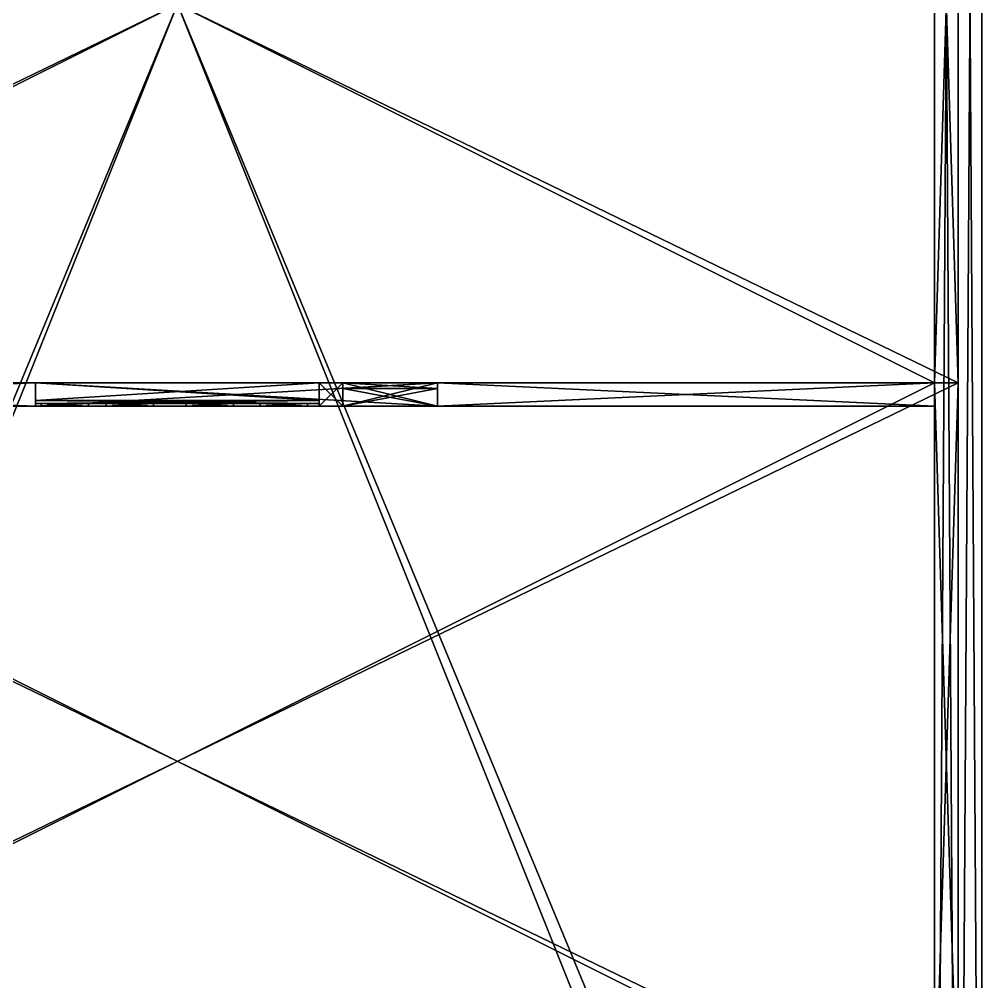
# Model space of a CAD drawing. Extents: x -648 to 272, y -784 to 528.
# Drawn here: x -53.4 to 272, y -458.6 to -133.1 of the extents above; entities that cross this region are included whole.
import ezdxf

# ---------------------------------------------------------------- set-up
doc = ezdxf.new("R2010")
doc.units = 0

msp = doc.modelspace()

# ---------------------------------------------------------------- meshes
at = {"layer": 'OBJECT001', "color": 50}
mesh = msp.add_polyface(dxfattribs=at)
corners = [(-256, -768, 376), (-256, 512, 376), (-256, 512, 384), (-256, -768, 384), (256, 512, 376), (256, -768, 376), (256, -768, 384), (256, 512, 384)]
mesh.append_faces([[corners[k] for k in face] for face in [(1, 3, 0), (5, 7, 4), (2, 6, 3), (0, 4, 1), (5, 3, 6), (1, 7, 2)]], dxfattribs={"vtx0": -1})
mesh.append_faces([[corners[k] for k in face] for face in [(1, 2, 3), (5, 6, 7), (2, 7, 6), (0, 5, 4), (5, 0, 3), (1, 4, 7)]], dxfattribs={"vtx2": -1})
at = {"layer": 'OBJECT009', "color": 50}
mesh = msp.add_polyface(dxfattribs=at)
corners = [(256, -256, 128), (256, -256, 40), (256, 0, 40), (256, 0, 128), (264, 0, 128), (264, 0, 40), (264, -256, 40), (264, -256, 128)]
mesh.append_faces([[corners[k] for k in face] for face in [(1, 3, 0), (5, 7, 4), (6, 0, 7), (2, 4, 3), (1, 5, 2), (3, 7, 0)]], dxfattribs={"vtx0": -1})
mesh.append_faces([[corners[k] for k in face] for face in [(1, 2, 3), (5, 6, 7), (6, 1, 0), (2, 5, 4), (1, 6, 5), (3, 4, 7)]], dxfattribs={"vtx2": -1})
at = {"layer": 'OBJECT012', "color": 50}
mesh = msp.add_polyface(dxfattribs=at)
corners = [(256, -256, 72), (256, -512, 72), (264, -512, 72), (264, -256, 72), (256, -512, 128), (256, -256, 128), (264, -256, 128), (264, -512, 128)]
mesh.append_faces([[corners[k] for k in face] for face in [(1, 3, 0), (5, 7, 4), (0, 4, 1), (2, 6, 3), (1, 7, 2), (3, 5, 0)]], dxfattribs={"vtx0": -1})
mesh.append_faces([[corners[k] for k in face] for face in [(1, 2, 3), (5, 6, 7), (0, 5, 4), (2, 7, 6), (1, 4, 7), (3, 6, 5)]], dxfattribs={"vtx2": -1})
at = {"layer": 'OBJECT016', "color": 50}
mesh = msp.add_polyface(dxfattribs=at)
corners = [(256, -256, 40), (256, -256, 32), (256, 0, 32), (256, 0, 40), (264, 0, 40), (264, 0, 32), (264, -256, 32), (264, -256, 40)]
mesh.append_faces([[corners[k] for k in face] for face in [(1, 3, 0), (5, 7, 4), (6, 0, 7), (2, 4, 3), (1, 5, 2), (3, 7, 0)]], dxfattribs={"vtx0": -1})
mesh.append_faces([[corners[k] for k in face] for face in [(1, 2, 3), (5, 6, 7), (6, 1, 0), (2, 5, 4), (1, 6, 5), (3, 4, 7)]], dxfattribs={"vtx2": -1})
at = {"layer": 'OBJECT017', "color": 50}
mesh = msp.add_polyface(dxfattribs=at)
corners = [(256, -512, 72), (256, -512, 64), (256, -256, 64), (256, -256, 72), (264, -256, 72), (264, -256, 64), (264, -512, 64), (264, -512, 72)]
mesh.append_faces([[corners[k] for k in face] for face in [(1, 3, 0), (5, 7, 4), (6, 0, 7), (2, 4, 3), (1, 5, 2), (3, 7, 0)]], dxfattribs={"vtx0": -1})
mesh.append_faces([[corners[k] for k in face] for face in [(1, 2, 3), (5, 6, 7), (6, 1, 0), (2, 5, 4), (1, 6, 5), (3, 4, 7)]], dxfattribs={"vtx2": -1})
at = {"layer": 'OBJECT023', "color": 50}
mesh = msp.add_polyface(dxfattribs=at)
corners = [(264, -512, 32), (-264, -512, 32), (-264, -512, 64), (264, -512, 64), (-264, -256, 32), (264, -256, 32), (264, -256, 64), (-264, -256, 64)]
mesh.append_faces([[corners[k] for k in face] for face in [(1, 3, 0), (5, 7, 4), (4, 0, 5), (2, 6, 3), (1, 7, 2), (5, 3, 6)]], dxfattribs={"vtx0": -1})
mesh.append_faces([[corners[k] for k in face] for face in [(1, 2, 3), (5, 6, 7), (4, 1, 0), (2, 7, 6), (1, 4, 7), (5, 0, 3)]], dxfattribs={"vtx2": -1})
at = {"layer": 'OBJECT024', "color": 50}
mesh = msp.add_polyface(dxfattribs=at)
corners = [(-264, -256, 32), (-264, -256), (-264, 0), (-264, 0, 32), (264, 0, 32), (264, 0), (264, -256), (264, -256, 32)]
mesh.append_faces([[corners[k] for k in face] for face in [(1, 3, 0), (5, 7, 4), (6, 0, 7), (2, 4, 3), (1, 5, 2), (3, 7, 0)]], dxfattribs={"vtx0": -1})
mesh.append_faces([[corners[k] for k in face] for face in [(1, 2, 3), (5, 6, 7), (6, 1, 0), (2, 5, 4), (1, 6, 5), (3, 4, 7)]], dxfattribs={"vtx2": -1})
at = {"layer": 'OBJECT028', "color": 50}
mesh = msp.add_polyface(dxfattribs=at)
corners = [(264, -776, 384), (264, -776, 128), (264, 520, 128), (264, 520, 384), (272, 520, 384), (272, 520, 128), (272, -776, 128), (272, -776, 384)]
mesh.append_faces([[corners[k] for k in face] for face in [(1, 3, 0), (5, 7, 4), (6, 0, 7), (2, 4, 3), (1, 5, 2), (3, 7, 0)]], dxfattribs={"vtx0": -1})
mesh.append_faces([[corners[k] for k in face] for face in [(1, 2, 3), (5, 6, 7), (6, 1, 0), (2, 5, 4), (1, 6, 5), (3, 4, 7)]], dxfattribs={"vtx2": -1})
at = {"layer": 'OBJECT048', "color": 50}
mesh = msp.add_polyface(dxfattribs=at)
corners = [(-272, 528, 384), (-272, -784, 384), (272, -784, 384), (272, 528, 384), (-272, -784, 392), (-272, 528, 392), (272, 528, 392), (272, -784, 392)]
mesh.append_faces([[corners[k] for k in face] for face in [(1, 3, 0), (5, 7, 4), (0, 4, 1), (2, 6, 3), (1, 7, 2), (3, 5, 0)]], dxfattribs={"vtx0": -1})
mesh.append_faces([[corners[k] for k in face] for face in [(1, 2, 3), (5, 6, 7), (0, 5, 4), (2, 7, 6), (1, 4, 7), (3, 6, 5)]], dxfattribs={"vtx2": -1})
at = {"layer": 'OBJECT049', "color": 50}
mesh = msp.add_polyface(dxfattribs=at)
corners = [(256, -768, 384), (256, -768, 128), (256, 512, 128), (256, 512, 384), (264, 512, 384), (264, 512, 128), (264, -768, 128), (264, -768, 384)]
mesh.append_faces([[corners[k] for k in face] for face in [(1, 3, 0), (5, 7, 4), (6, 0, 7), (2, 4, 3), (1, 5, 2), (3, 7, 0)]], dxfattribs={"vtx0": -1})
mesh.append_faces([[corners[k] for k in face] for face in [(1, 2, 3), (5, 6, 7), (6, 1, 0), (2, 5, 4), (1, 6, 5), (3, 4, 7)]], dxfattribs={"vtx2": -1})
at = {"layer": 'OBJECT054', "color": 50}
mesh = msp.add_polyface(dxfattribs=at)
corners = [(48, -263, 68), (-48, -263, 68), (-48, -263, 92), (48, -263, 92), (-48, -262, 68), (48, -262, 68), (48, -262, 92), (-48, -262, 92)]
mesh.append_faces([[corners[k] for k in face] for face in [(1, 3, 0), (5, 7, 4), (4, 0, 5), (2, 6, 3), (1, 7, 2), (5, 3, 6)]], dxfattribs={"vtx0": -1})
mesh.append_faces([[corners[k] for k in face] for face in [(1, 2, 3), (5, 6, 7), (4, 1, 0), (2, 7, 6), (1, 4, 7), (5, 0, 3)]], dxfattribs={"vtx2": -1})
at = {"layer": 'OBJECT102', "color": 50}
mesh = msp.add_polyface(dxfattribs=at)
corners = [(28, -264, 84), (28, -264, 68), (28, -263, 68), (28, -263, 84), (44, -263, 84), (44, -263, 68), (44, -264, 68), (44, -264, 84)]
mesh.append_faces([[corners[k] for k in face] for face in [(1, 3, 0), (5, 7, 4), (6, 0, 7), (2, 4, 3), (1, 5, 2), (3, 7, 0)]], dxfattribs={"vtx0": -1})
mesh.append_faces([[corners[k] for k in face] for face in [(1, 2, 3), (5, 6, 7), (6, 1, 0), (2, 5, 4), (1, 6, 5), (3, 4, 7)]], dxfattribs={"vtx2": -1})
at = {"layer": 'OBJECT103', "color": 50}
mesh = msp.add_polyface(dxfattribs=at)
corners = [(-46, -264, 84), (-46, -264, 68), (-46, -263, 68), (-46, -263, 84), (-30, -263, 84), (-30, -263, 68), (-30, -264, 68), (-30, -264, 84)]
mesh.append_faces([[corners[k] for k in face] for face in [(1, 3, 0), (5, 7, 4), (6, 0, 7), (2, 4, 3), (1, 5, 2), (3, 7, 0)]], dxfattribs={"vtx0": -1})
mesh.append_faces([[corners[k] for k in face] for face in [(1, 2, 3), (5, 6, 7), (6, 1, 0), (2, 5, 4), (1, 6, 5), (3, 4, 7)]], dxfattribs={"vtx2": -1})
at = {"layer": 'OBJECT104', "color": 50}
mesh = msp.add_polyface(dxfattribs=at)
corners = [(-24, -263, 68), (-24, -264, 68), (-8, -264, 68), (-8, -263, 68), (-24, -264, 84), (-24, -263, 84), (-8, -263, 84), (-8, -264, 84)]
mesh.append_faces([[corners[k] for k in face] for face in [(1, 3, 0), (5, 7, 4), (0, 4, 1), (2, 6, 3), (1, 7, 2), (3, 5, 0)]], dxfattribs={"vtx0": -1})
mesh.append_faces([[corners[k] for k in face] for face in [(1, 2, 3), (5, 6, 7), (0, 5, 4), (2, 7, 6), (1, 4, 7), (3, 6, 5)]], dxfattribs={"vtx2": -1})
at = {"layer": 'OBJECT105', "color": 50}
mesh = msp.add_polyface(dxfattribs=at)
corners = [(3, -264, 84), (3, -264, 68), (3, -263, 68), (3, -263, 84), (19, -263, 84), (19, -263, 68), (19, -264, 68), (19, -264, 84)]
mesh.append_faces([[corners[k] for k in face] for face in [(1, 3, 0), (5, 7, 4), (6, 0, 7), (2, 4, 3), (1, 5, 2), (3, 7, 0)]], dxfattribs={"vtx0": -1})
mesh.append_faces([[corners[k] for k in face] for face in [(1, 2, 3), (5, 6, 7), (6, 1, 0), (2, 5, 4), (1, 6, 5), (3, 4, 7)]], dxfattribs={"vtx2": -1})
at = {"layer": 'OBJECT106', "color": 50}
mesh = msp.add_polyface(dxfattribs=at)
corners = [(56, -264, 86), (56, -264, 78), (56, -258, 78), (56, -258, 86), (88, -258, 86), (88, -258, 78), (88, -264, 78), (88, -264, 86)]
mesh.append_faces([[corners[k] for k in face] for face in [(1, 3, 0), (5, 7, 4), (6, 0, 7), (2, 4, 3), (1, 5, 2), (3, 7, 0)]], dxfattribs={"vtx0": -1})
mesh.append_faces([[corners[k] for k in face] for face in [(1, 2, 3), (5, 6, 7), (6, 1, 0), (2, 5, 4), (1, 6, 5), (3, 4, 7)]], dxfattribs={"vtx2": -1})
at = {"layer": 'OBJECT107', "color": 50}
mesh = msp.add_polyface(dxfattribs=at)
corners = [(88, -264, 78), (56, -264, 78), (56, -264, 86), (88, -264, 86), (56, -258, 78), (88, -258, 78), (88, -258, 86), (56, -258, 86)]
mesh.append_faces([[corners[k] for k in face] for face in [(1, 3, 0), (5, 7, 4), (4, 0, 5), (2, 6, 3), (1, 7, 2), (5, 3, 6)]], dxfattribs={"vtx0": -1})
mesh.append_faces([[corners[k] for k in face] for face in [(1, 2, 3), (5, 6, 7), (4, 1, 0), (2, 7, 6), (1, 4, 7), (5, 0, 3)]], dxfattribs={"vtx2": -1})
at = {"layer": 'OBJECT108', "color": 50}
mesh = msp.add_polyface(dxfattribs=at)
corners = [(56, -264, 86), (56, -264, 78), (56, -258, 78), (56, -258, 86), (88, -258, 86), (88, -258, 78), (88, -264, 78), (88, -264, 86)]
mesh.append_faces([[corners[k] for k in face] for face in [(1, 3, 0), (5, 7, 4), (6, 0, 7), (2, 4, 3), (1, 5, 2), (3, 7, 0)]], dxfattribs={"vtx0": -1})
mesh.append_faces([[corners[k] for k in face] for face in [(1, 2, 3), (5, 6, 7), (6, 1, 0), (2, 5, 4), (1, 6, 5), (3, 4, 7)]], dxfattribs={"vtx2": -1})
at = {"layer": 'OBJECT737', "color": 50}
mesh = msp.add_polyface(dxfattribs=at)
corners = [(256, -512, 64), (-256, -512, 64), (-256, -512, 256), (256, -512, 256), (-256, -256, 64), (256, -256, 64), (256, -256, 256), (-256, -256, 256)]
mesh.append_faces([[corners[k] for k in face] for face in [(1, 3, 0), (5, 7, 4), (4, 0, 5), (2, 6, 3), (1, 7, 2), (5, 3, 6)]], dxfattribs={"vtx0": -1})
mesh.append_faces([[corners[k] for k in face] for face in [(1, 2, 3), (5, 6, 7), (4, 1, 0), (2, 7, 6), (1, 4, 7), (5, 0, 3)]], dxfattribs={"vtx2": -1})
at = {"layer": 'OBJECT740', "color": 50}
mesh = msp.add_polyface(dxfattribs=at)
corners = [(-256, -512, 256), (-256, -512, 64), (-256, -256, 64), (-256, -256, 256), (256, -256, 256), (256, -256, 64), (256, -512, 64), (256, -512, 256)]
mesh.append_faces([[corners[k] for k in face] for face in [(1, 3, 0), (5, 7, 4), (6, 0, 7), (2, 4, 3), (1, 5, 2), (3, 7, 0)]], dxfattribs={"vtx0": -1})
mesh.append_faces([[corners[k] for k in face] for face in [(1, 2, 3), (5, 6, 7), (6, 1, 0), (2, 5, 4), (1, 6, 5), (3, 4, 7)]], dxfattribs={"vtx2": -1})
at = {"layer": 'OBJECT741', "color": 50}
mesh = msp.add_polyface(dxfattribs=at)
corners = [(-256, -256, 256), (-256, -256, 32), (-256, 0, 32), (-256, 0, 256), (256, 0, 256), (256, 0, 32), (256, -256, 32), (256, -256, 256)]
mesh.append_faces([[corners[k] for k in face] for face in [(1, 3, 0), (5, 7, 4), (6, 0, 7), (2, 4, 3), (1, 5, 2), (3, 7, 0)]], dxfattribs={"vtx0": -1})
mesh.append_faces([[corners[k] for k in face] for face in [(1, 2, 3), (5, 6, 7), (6, 1, 0), (2, 5, 4), (1, 6, 5), (3, 4, 7)]], dxfattribs={"vtx2": -1})
at = {"layer": 'OBJECT743', "color": 50}
mesh = msp.add_polyface(dxfattribs=at)
corners = [(-256, -256, 256), (-256, -256, 32), (-256, 0, 32), (-256, 0, 256), (256, 0, 256), (256, 0, 32), (256, -256, 32), (256, -256, 256)]
mesh.append_faces([[corners[k] for k in face] for face in [(1, 3, 0), (5, 7, 4), (6, 0, 7), (2, 4, 3), (1, 5, 2), (3, 7, 0)]], dxfattribs={"vtx0": -1})
mesh.append_faces([[corners[k] for k in face] for face in [(1, 2, 3), (5, 6, 7), (6, 1, 0), (2, 5, 4), (1, 6, 5), (3, 4, 7)]], dxfattribs={"vtx2": -1})
at = {"layer": 'OBJECT745', "color": 50}
mesh = msp.add_polyface(dxfattribs=at)
corners = [(256, -512, 64), (-256, -512, 64), (-256, -512, 256), (256, -512, 256), (-256, -256, 64), (256, -256, 64), (256, -256, 256), (-256, -256, 256)]
mesh.append_faces([[corners[k] for k in face] for face in [(1, 3, 0), (5, 7, 4), (4, 0, 5), (2, 6, 3), (1, 7, 2), (5, 3, 6)]], dxfattribs={"vtx0": -1})
mesh.append_faces([[corners[k] for k in face] for face in [(1, 2, 3), (5, 6, 7), (4, 1, 0), (2, 7, 6), (1, 4, 7), (5, 0, 3)]], dxfattribs={"vtx2": -1})
at = {"layer": 'OBJECT747', "color": 50}
mesh = msp.add_polyface(dxfattribs=at)
corners = [(-256, -256, 256), (-256, -256, 32), (-256, 0, 32), (-256, 0, 256), (256, 0, 256), (256, 0, 32), (256, -256, 32), (256, -256, 256)]
mesh.append_faces([[corners[k] for k in face] for face in [(1, 3, 0), (5, 7, 4), (6, 0, 7), (2, 4, 3), (1, 5, 2), (3, 7, 0)]], dxfattribs={"vtx0": -1})
mesh.append_faces([[corners[k] for k in face] for face in [(1, 2, 3), (5, 6, 7), (6, 1, 0), (2, 5, 4), (1, 6, 5), (3, 4, 7)]], dxfattribs={"vtx2": -1})
at = {"layer": 'OBJECT989', "color": 50}
mesh = msp.add_polyface(dxfattribs=at)
corners = [(56, -258, 86), (56, -258, 78), (56, -256, 78), (56, -256, 86), (88, -256, 86), (88, -256, 78), (88, -258, 78), (88, -258, 86)]
mesh.append_faces([[corners[k] for k in face] for face in [(1, 3, 0), (5, 7, 4), (6, 0, 7), (2, 4, 3), (1, 5, 2), (3, 7, 0)]], dxfattribs={"vtx0": -1})
mesh.append_faces([[corners[k] for k in face] for face in [(1, 2, 3), (5, 6, 7), (6, 1, 0), (2, 5, 4), (1, 6, 5), (3, 4, 7)]], dxfattribs={"vtx2": -1})
at = {"layer": 'OBJECT990', "color": 50}
mesh = msp.add_polyface(dxfattribs=at)
corners = [(48, -264, 92), (48, -264, 68), (48, -256, 68), (48, -256, 92), (56, -256, 92), (56, -256, 68), (56, -264, 68), (56, -264, 92)]
mesh.append_faces([[corners[k] for k in face] for face in [(1, 3, 0), (5, 7, 4), (6, 0, 7), (2, 4, 3), (1, 5, 2), (3, 7, 0)]], dxfattribs={"vtx0": -1})
mesh.append_faces([[corners[k] for k in face] for face in [(1, 2, 3), (5, 6, 7), (6, 1, 0), (2, 5, 4), (1, 6, 5), (3, 4, 7)]], dxfattribs={"vtx2": -1})
at = {"layer": 'OBJECT991', "color": 50}
mesh = msp.add_polyface(dxfattribs=at)
corners = [(-48, -264, 68), (-48, -264, 64), (-48, -256, 64), (-48, -256, 68), (88, -256, 68), (88, -256, 64), (88, -264, 64), (88, -264, 68)]
mesh.append_faces([[corners[k] for k in face] for face in [(1, 3, 0), (5, 7, 4), (6, 0, 7), (2, 4, 3), (1, 5, 2), (3, 7, 0)]], dxfattribs={"vtx0": -1})
mesh.append_faces([[corners[k] for k in face] for face in [(1, 2, 3), (5, 6, 7), (6, 1, 0), (2, 5, 4), (1, 6, 5), (3, 4, 7)]], dxfattribs={"vtx2": -1})
at = {"layer": 'OBJECT992', "color": 50}
mesh = msp.add_polyface(dxfattribs=at)
corners = [(-48, -264, 96), (-48, -264, 92), (-48, -256, 92), (-48, -256, 96), (88, -256, 96), (88, -256, 92), (88, -264, 92), (88, -264, 96)]
mesh.append_faces([[corners[k] for k in face] for face in [(1, 3, 0), (5, 7, 4), (6, 0, 7), (2, 4, 3), (1, 5, 2), (3, 7, 0)]], dxfattribs={"vtx0": -1})
mesh.append_faces([[corners[k] for k in face] for face in [(1, 2, 3), (5, 6, 7), (6, 1, 0), (2, 5, 4), (1, 6, 5), (3, 4, 7)]], dxfattribs={"vtx2": -1})
at = {"layer": 'OBJECT993', "color": 50}
mesh = msp.add_polyface(dxfattribs=at)
corners = [(88, -264, 96), (88, -264, 64), (88, -256, 64), (88, -256, 96), (256, -256, 96), (256, -256, 64), (256, -264, 64), (256, -264, 96)]
mesh.append_faces([[corners[k] for k in face] for face in [(1, 3, 0), (5, 7, 4), (6, 0, 7), (2, 4, 3), (1, 5, 2), (3, 7, 0)]], dxfattribs={"vtx0": -1})
mesh.append_faces([[corners[k] for k in face] for face in [(1, 2, 3), (5, 6, 7), (6, 1, 0), (2, 5, 4), (1, 6, 5), (3, 4, 7)]], dxfattribs={"vtx2": -1})
at = {"layer": 'OBJECT994', "color": 50}
mesh = msp.add_polyface(dxfattribs=at)
corners = [(48, -262, 68), (-48, -262, 68), (-48, -262, 92), (48, -262, 92), (-48, -256, 68), (48, -256, 68), (48, -256, 92), (-48, -256, 92)]
mesh.append_faces([[corners[k] for k in face] for face in [(1, 3, 0), (5, 7, 4), (4, 0, 5), (2, 6, 3), (1, 7, 2), (5, 3, 6)]], dxfattribs={"vtx0": -1})
mesh.append_faces([[corners[k] for k in face] for face in [(1, 2, 3), (5, 6, 7), (4, 1, 0), (2, 7, 6), (1, 4, 7), (5, 0, 3)]], dxfattribs={"vtx2": -1})
at = {"layer": 'OBJECT995', "color": 50}
mesh = msp.add_polyface(dxfattribs=at)
corners = [(-256, -256, 64), (-256, -264, 64), (-48, -264, 64), (-48, -256, 64), (-256, -264, 96), (-256, -256, 96), (-48, -256, 96), (-48, -264, 96)]
mesh.append_faces([[corners[k] for k in face] for face in [(1, 3, 0), (5, 7, 4), (0, 4, 1), (2, 6, 3), (1, 7, 2), (3, 5, 0)]], dxfattribs={"vtx0": -1})
mesh.append_faces([[corners[k] for k in face] for face in [(1, 2, 3), (5, 6, 7), (0, 5, 4), (2, 7, 6), (1, 4, 7), (3, 6, 5)]], dxfattribs={"vtx2": -1})
at = {"layer": 'OBJECT996', "color": 50}
mesh = msp.add_polyface(dxfattribs=at)
corners = [(56, -264, 78), (56, -264, 68), (56, -256, 68), (56, -256, 78), (88, -256, 78), (88, -256, 68), (88, -264, 68), (88, -264, 78)]
mesh.append_faces([[corners[k] for k in face] for face in [(1, 3, 0), (5, 7, 4), (6, 0, 7), (2, 4, 3), (1, 5, 2), (3, 7, 0)]], dxfattribs={"vtx0": -1})
mesh.append_faces([[corners[k] for k in face] for face in [(1, 2, 3), (5, 6, 7), (6, 1, 0), (2, 5, 4), (1, 6, 5), (3, 4, 7)]], dxfattribs={"vtx2": -1})
at = {"layer": 'OBJECT997', "color": 50}
mesh = msp.add_polyface(dxfattribs=at)
corners = [(56, -264, 92), (56, -264, 86), (56, -256, 86), (56, -256, 92), (88, -256, 92), (88, -256, 86), (88, -264, 86), (88, -264, 92)]
mesh.append_faces([[corners[k] for k in face] for face in [(1, 3, 0), (5, 7, 4), (6, 0, 7), (2, 4, 3), (1, 5, 2), (3, 7, 0)]], dxfattribs={"vtx0": -1})
mesh.append_faces([[corners[k] for k in face] for face in [(1, 2, 3), (5, 6, 7), (6, 1, 0), (2, 5, 4), (1, 6, 5), (3, 4, 7)]], dxfattribs={"vtx2": -1})

doc.saveas('drawing.dxf')
